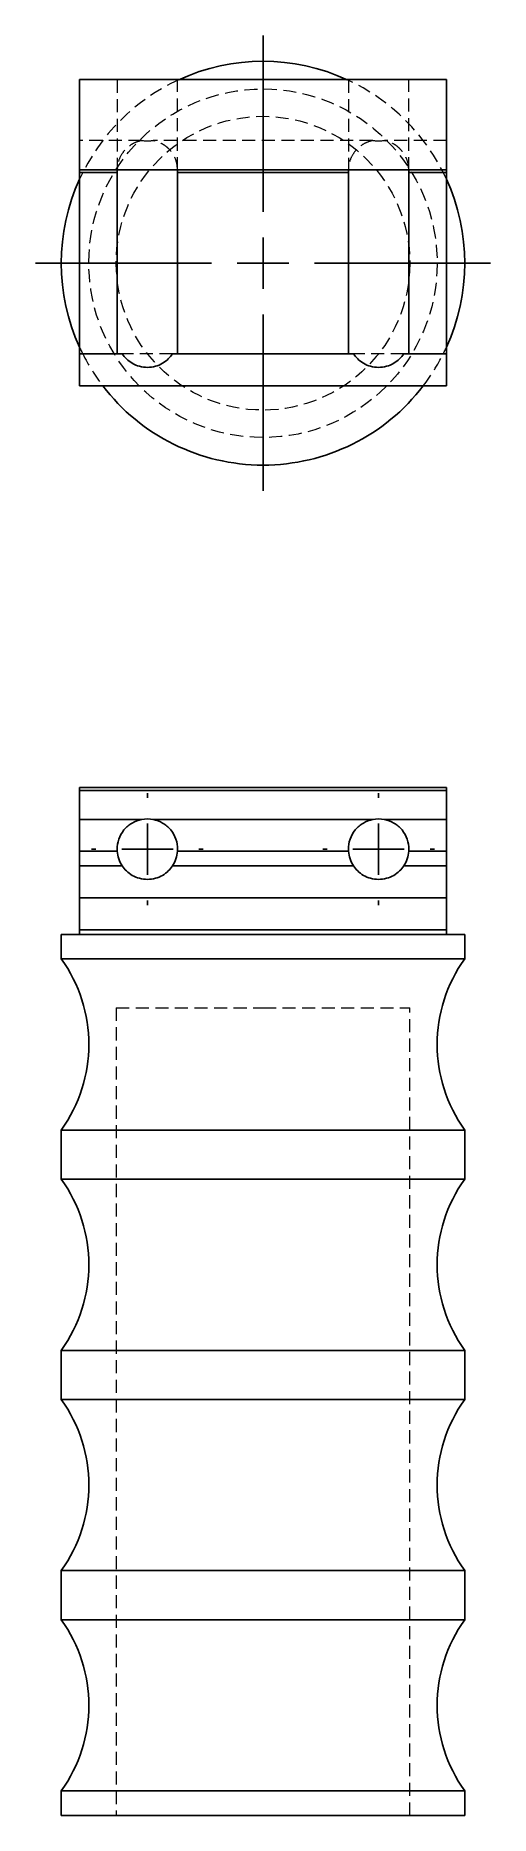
# Model space of a CAD drawing. Header units: millimetres. Extents: x 61 to 243, y 7 to 180.
# Drawn here: x 60.9 to 105.1, y 7 to 180.1 of the extents above.
import ezdxf

# ---------------------------------------------------------------- set-up
doc = ezdxf.new("R2010")
doc.units = ezdxf.units.MM
doc.linetypes.add('HIDDEN', pattern=[1.905, 1.27, -0.635])
doc.layers.add('10', color=7, linetype='Continuous')

# ---------------------------------------------------------------- blocks, each defined once
blk = doc.blocks.new('SW_CENTERMARKSYMBOL_0')
at = {"layer": '10', "color": 0}
for p, q in [((0, 5), (0, 5.44)), ((0, 0), (0, 2.5)), ((-5, 0), (-5.44, 0)), ((0, 0), (-2.5, 0)), ((0, 0), (0, -2.5)), ((0, 0), (2.5, 0)), ((5, 0), (5.44, 0)), ((0, -5), (0, -5.44))]:
    blk.add_line(p, q, dxfattribs=at)
blk = doc.blocks.new('SW_CENTERMARKSYMBOL_1')
at = {"layer": '10', "color": 0}
for p, q in [((0, 5), (0, 5.44)), ((0, 0), (0, 2.5)), ((-5, 0), (-5.44, 0)), ((0, 0), (-2.5, 0)), ((0, 0), (0, -2.5)), ((0, 0), (2.5, 0)), ((5, 0), (5.44, 0)), ((0, -5), (0, -5.44))]:
    blk.add_line(p, q, dxfattribs=at)
blk = doc.blocks.new('SW_CENTERMARKSYMBOL_2')
at = {"layer": '10', "color": 0}
for p, q in [((0, 5), (0, 22.14)), ((0, 0), (0, 2.5)), ((-5, 0), (-22.14, 0)), ((0, 0), (-2.5, 0)), ((0, 0), (0, -2.5)), ((0, 0), (2.5, 0)), ((5, 0), (22.14, 0)), ((0, -5), (0, -22.14))]:
    blk.add_line(p, q, dxfattribs=at)

msp = doc.modelspace()

# ---------------------------------------------------------------- linework, layer by layer
at = {"color": 7, "linetype": 'Continuous', "lineweight": 25}
for p, q in [((100.86, 175.86), (65.14, 175.86)), ((65.14, 175.86), (65.14, 167.1)), ((100.86, 175.86), (100.86, 167.1)), ((100.86, 167.1), (65.14, 167.1)), ((65.14, 167.1), (65.14, 166.84)), ((68.81, 166.84), (65.14, 166.84)), ((65.14, 166.84), (65.14, 149.19)), ((68.81, 167.1), (68.8, 167.04)), ((68.81, 149.19), (68.81, 166.84)), ((74.69, 167.04), (74.68, 167.1)), ((74.68, 166.84), (74.68, 149.19)), ((91.32, 166.84), (74.68, 166.84)), ((91.32, 167.1), (91.31, 167.04)), ((91.32, 149.19), (91.32, 166.84)), ((97.2, 167.04), (97.19, 167.1)), ((97.19, 166.84), (97.19, 149.19)), ((100.86, 166.84), (97.19, 166.84)), ((100.86, 167.1), (100.86, 166.84)), ((100.86, 166.84), (100.86, 149.19)), ((65.14, 149.19), (68.81, 149.19)), ((65.14, 146.07), (65.14, 149.19)), ((69.29, 149.19), (68.81, 149.19)), ((74.68, 149.19), (74.19, 149.19)), ((74.68, 149.19), (91.32, 149.19)), ((91.81, 149.19), (91.32, 149.19)), ((97.19, 149.19), (96.71, 149.19)), ((97.19, 149.19), (100.86, 149.19)), ((100.86, 149.19), (100.86, 146.07)), ((100.86, 146.07), (65.14, 146.07)), ((100.86, 107), (65.14, 107)), ((65.14, 106.71), (65.14, 107)), ((100.86, 106.71), (65.14, 106.71)), ((65.14, 106.71), (65.14, 103.89)), ((100.86, 107), (100.86, 106.71)), ((100.86, 106.71), (100.86, 103.89)), ((71.17, 103.89), (65.14, 103.89)), ((65.14, 103.89), (65.14, 100.8)), ((93.68, 103.89), (72.32, 103.89)), ((100.86, 103.89), (94.83, 103.89)), ((100.86, 103.89), (100.86, 100.8)), ((65.14, 100.8), (68.81, 100.8)), ((65.14, 99.37), (65.14, 100.8)), ((74.68, 100.8), (91.32, 100.8)), ((97.19, 100.8), (100.86, 100.8)), ((100.86, 100.8), (100.86, 99.37)), ((69.29, 99.37), (65.14, 99.37)), ((65.14, 96.26), (65.14, 99.37)), ((91.81, 99.37), (74.19, 99.37)), ((100.86, 99.37), (96.71, 99.37)), ((100.86, 99.37), (100.86, 96.26)), ((100.86, 96.26), (65.14, 96.26)), ((65.14, 93.14), (65.14, 96.26)), ((100.86, 96.26), (100.86, 93.14)), ((63.36, 92.71), (63.36, 90.33)), ((63.36, 92.71), (65.14, 92.71)), ((100.86, 93.14), (65.14, 93.14)), ((65.14, 92.71), (65.14, 93.14)), ((65.45, 92.71), (65.14, 92.71)), ((65.45, 92.71), (100.55, 92.71)), ((100.86, 92.71), (100.55, 92.71)), ((100.86, 93.14), (100.86, 92.71)), ((100.86, 92.71), (102.64, 92.71)), ((102.64, 90.33), (102.64, 92.71)), ((63.36, 90.33), (83, 90.33)), ((83, 90.33), (102.64, 90.33)), ((63.36, 73.67), (63.36, 68.9)), ((63.36, 73.67), (83, 73.67)), ((83, 73.67), (102.64, 73.67)), ((102.64, 68.9), (102.64, 73.67)), ((63.36, 68.9), (83, 68.9)), ((83, 68.9), (102.64, 68.9)), ((63.36, 52.24), (63.36, 47.47)), ((63.36, 52.24), (83, 52.24)), ((83, 52.24), (102.64, 52.24)), ((102.64, 47.47), (102.64, 52.24)), ((63.36, 47.47), (83, 47.47)), ((83, 47.47), (102.64, 47.47)), ((63.36, 30.81), (63.36, 26.04)), ((63.36, 30.81), (83, 30.81)), ((83, 30.81), (102.64, 30.81)), ((102.64, 26.04), (102.64, 30.81)), ((63.36, 26.04), (83, 26.04)), ((83, 26.04), (102.64, 26.04)), ((63.36, 9.39), (63.36, 7)), ((63.36, 9.39), (83, 9.39)), ((83, 9.39), (102.64, 9.39)), ((102.64, 7), (102.64, 9.39)), ((63.36, 7), (83, 7)), ((83, 7), (102.64, 7))]:
    msp.add_line(p, q, dxfattribs=at)
at = {"color": 7, "linetype": 'HIDDEN', "lineweight": 18}
for p, q in [((68.8, 175.86), (68.8, 167.04)), ((74.69, 167.04), (74.69, 175.86)), ((91.31, 175.86), (91.31, 167.04)), ((97.2, 167.04), (97.2, 175.86)), ((71.17, 169.93), (65.14, 169.93)), ((93.68, 169.93), (72.32, 169.93)), ((100.86, 169.93), (94.83, 169.93)), ((74.19, 149.19), (69.29, 149.19)), ((96.71, 149.19), (91.81, 149.19)), ((68.71, 85.57), (83, 85.57)), ((68.71, 85.57), (68.71, 7)), ((83, 85.57), (97.29, 85.57)), ((97.29, 7), (97.29, 85.57))]:
    msp.add_line(p, q, dxfattribs=at)
for radius in [16.96, 14.29]:
    msp.add_circle((83, 158), radius, dxfattribs=at)
at = {"color": 7, "linetype": 'Continuous', "lineweight": 25}
for centre, radius, start, end in [((83, 158), 19.64, 65.38, 114.62), ((83, 158), 19.64, 155.38, 204.62), ((83, 158), 19.64, 335.38, 24.62), ((83, 158), 19.64, 217.3926, 322.6074), ((71.74, 101), 2.94, 183.8969, 213.6004), ((71.74, 101), 2.94, 326.3996, 356.1031), ((94.26, 101), 2.94, 183.8969, 213.6004), ((94.26, 101), 2.94, 326.3996, 356.1031), ((51.75, 82), 14.29, 324.3409, 35.6591), ((114.25, 82), 14.29, 144.3409, 215.6591), ((51.75, 60.57), 14.29, 324.3409, 35.6591), ((114.25, 60.57), 14.29, 144.3409, 215.6591), ((51.75, 39.14), 14.29, 324.3409, 35.6591), ((114.25, 39.14), 14.29, 144.3409, 215.6591), ((51.75, 17.71), 14.29, 324.3409, 35.6591), ((114.25, 17.71), 14.29, 144.3409, 215.6591)]:
    msp.add_arc(centre, radius, start, end, dxfattribs=at)
at = {"color": 7, "linetype": 'HIDDEN', "lineweight": 18}
for start, end in [(114.62, 155.38), (24.62, 65.38), (204.62, 206.6621), (206.6621, 217.3926), (322.6074, 333.3379), (333.3379, 335.38)]:
    msp.add_arc((83, 158), 19.64, start, end, dxfattribs=at)
for points, knots in [([(71.17, 169.93), (70.93, 169.86), (70.42, 169.72), (69.79, 169.28), (69.24, 168.67), (68.88, 167.92), (68.83, 167.36), (68.81, 167.1)], [0, 0, 0, 0, 0.153141, 0.328901, 0.525903, 0.773091, 1, 1, 1, 1]), ([(74.68, 167.1), (74.66, 167.32), (74.63, 167.79), (74.35, 168.47), (73.93, 169.06), (73.42, 169.49), (72.89, 169.78), (72.5, 169.88), (72.32, 169.93)], [0, 0, 0, 0, 0.189218, 0.40003, 0.602672, 0.749115, 0.881401, 1, 1, 1, 1]), ([(93.68, 169.93), (93.44, 169.86), (92.94, 169.72), (92.3, 169.28), (91.76, 168.67), (91.39, 167.92), (91.35, 167.36), (91.32, 167.1)], [0, 0, 0, 0, 0.153141, 0.328901, 0.525903, 0.773091, 1, 1, 1, 1]), ([(97.19, 167.1), (97.18, 167.32), (97.14, 167.79), (96.87, 168.47), (96.44, 169.06), (95.93, 169.49), (95.41, 169.78), (95.02, 169.88), (94.83, 169.93)], [0, 0, 0, 0, 0.189218, 0.40003, 0.602672, 0.749115, 0.881401, 1, 1, 1, 1])]:
    msp.add_open_spline(points, degree=3, knots=knots, dxfattribs=at)
for points in [[(72.32, 169.93), (71.94, 169.85), (71.54, 169.85), (71.17, 169.93)], [(94.83, 169.93), (94.46, 169.85), (94.06, 169.85), (93.68, 169.93)]]:
    msp.add_open_spline(points, degree=3, dxfattribs=at)
at = {"color": 7, "linetype": 'Continuous', "lineweight": 25}
for points in [[(68.8, 167.04), (68.8, 166.98), (68.8, 166.91), (68.81, 166.84)], [(74.68, 166.84), (74.68, 166.91), (74.69, 166.98), (74.69, 167.04)], [(91.31, 167.04), (91.31, 166.98), (91.32, 166.91), (91.32, 166.84)], [(97.19, 166.84), (97.2, 166.91), (97.2, 166.98), (97.2, 167.04)], [(72.32, 103.89), (71.94, 103.96), (71.54, 103.96), (71.17, 103.89)], [(94.83, 103.89), (94.46, 103.96), (94.06, 103.96), (93.68, 103.89)], [(68.8, 101), (68.8, 100.93), (68.8, 100.87), (68.81, 100.8)], [(74.68, 100.8), (74.68, 100.87), (74.69, 100.93), (74.69, 101)], [(91.31, 101), (91.31, 100.93), (91.32, 100.87), (91.32, 100.8)], [(97.19, 100.8), (97.2, 100.87), (97.2, 100.93), (97.2, 101)]]:
    msp.add_open_spline(points, degree=3, dxfattribs=at)
for points, knots in [([(74.19, 149.19), (74.08, 149.02), (73.94, 148.85), (73.62, 148.53), (73.43, 148.39), (73, 148.14), (72.77, 148.04), (72.27, 147.91), (72.01, 147.87), (71.48, 147.87), (71.22, 147.91), (70.72, 148.04), (70.48, 148.14), (70.06, 148.39), (69.87, 148.53), (69.54, 148.85), (69.4, 149.02), (69.29, 149.19)], [0, 0, 0, 0, 0.125, 0.125, 0.25, 0.25, 0.375, 0.375, 0.5, 0.5, 0.625, 0.625, 0.75, 0.75, 0.875, 0.875, 1, 1, 1, 1]), ([(96.71, 149.19), (96.6, 149.02), (96.46, 148.85), (96.13, 148.53), (95.94, 148.39), (95.52, 148.14), (95.28, 148.04), (94.78, 147.91), (94.52, 147.87), (93.99, 147.87), (93.73, 147.91), (93.23, 148.04), (93, 148.14), (92.57, 148.39), (92.38, 148.53), (92.06, 148.85), (91.92, 149.02), (91.81, 149.19)], [0, 0, 0, 0, 0.125, 0.125, 0.25, 0.25, 0.375, 0.375, 0.5, 0.5, 0.625, 0.625, 0.75, 0.75, 0.875, 0.875, 1, 1, 1, 1]), ([(71.17, 103.89), (70.86, 103.82), (70.55, 103.71), (69.96, 103.37), (69.69, 103.14), (69.24, 102.59), (69.07, 102.28), (68.85, 101.64), (68.8, 101.31), (68.8, 101)], [0, 0, 0, 0, 0.25, 0.25, 0.5, 0.5, 0.75, 0.75, 1, 1, 1, 1]), ([(74.69, 101), (74.69, 101.31), (74.64, 101.64), (74.41, 102.28), (74.24, 102.59), (73.8, 103.14), (73.52, 103.37), (72.94, 103.71), (72.62, 103.82), (72.32, 103.89)], [0, 0, 0, 0, 0.25, 0.25, 0.5, 0.5, 0.75, 0.75, 1, 1, 1, 1]), ([(93.68, 103.89), (93.38, 103.82), (93.06, 103.71), (92.48, 103.37), (92.2, 103.14), (91.76, 102.59), (91.59, 102.28), (91.36, 101.64), (91.31, 101.31), (91.31, 101)], [0, 0, 0, 0, 0.25, 0.25, 0.5, 0.5, 0.75, 0.75, 1, 1, 1, 1]), ([(97.2, 101), (97.2, 101.31), (97.15, 101.64), (96.93, 102.28), (96.76, 102.59), (96.31, 103.14), (96.04, 103.37), (95.45, 103.71), (95.14, 103.82), (94.83, 103.89)], [0, 0, 0, 0, 0.25, 0.25, 0.5, 0.5, 0.75, 0.75, 1, 1, 1, 1]), ([(74.19, 99.37), (74.08, 99.2), (73.94, 99.03), (73.62, 98.72), (73.43, 98.57), (73, 98.33), (72.77, 98.23), (72.27, 98.09), (72.01, 98.06), (71.48, 98.06), (71.22, 98.09), (70.72, 98.23), (70.48, 98.33), (70.06, 98.57), (69.87, 98.72), (69.54, 99.03), (69.4, 99.2), (69.29, 99.37)], [0, 0, 0, 0, 0.125, 0.125, 0.25, 0.25, 0.375, 0.375, 0.5, 0.5, 0.625, 0.625, 0.75, 0.75, 0.875, 0.875, 1, 1, 1, 1]), ([(96.71, 99.37), (96.6, 99.2), (96.46, 99.03), (96.13, 98.72), (95.94, 98.57), (95.52, 98.33), (95.28, 98.23), (94.78, 98.09), (94.52, 98.06), (93.99, 98.06), (93.73, 98.09), (93.23, 98.23), (93, 98.33), (92.57, 98.57), (92.38, 98.72), (92.06, 99.03), (91.92, 99.2), (91.81, 99.37)], [0, 0, 0, 0, 0.125, 0.125, 0.25, 0.25, 0.375, 0.375, 0.5, 0.5, 0.625, 0.625, 0.75, 0.75, 0.875, 0.875, 1, 1, 1, 1])]:
    msp.add_open_spline(points, degree=3, knots=knots, dxfattribs=at)

# ---------------------------------------------------------------- block references
at = {"layer": '10'}
for name, p in [('SW_CENTERMARKSYMBOL_2', (83, 158)), ('SW_CENTERMARKSYMBOL_0', (71.74, 101)), ('SW_CENTERMARKSYMBOL_1', (94.26, 101))]:
    msp.add_blockref(name, p, dxfattribs=at)

doc.saveas('drawing.dxf')
